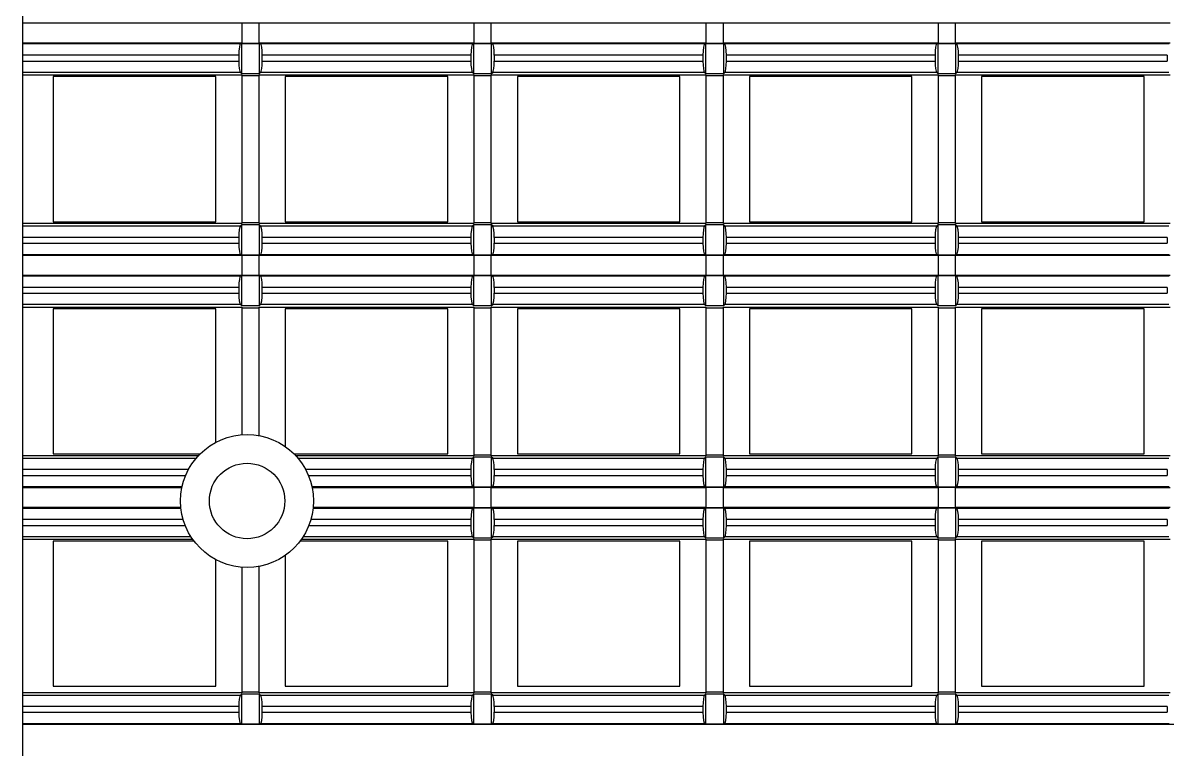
# Model space of a CAD drawing. Header units: inches. Extents: x 0 to 653, y 0 to 346.
# Drawn here: x 0 to 19.72, y 191.05 to 203.56 of the extents above; entities that cross this region are included whole.
import ezdxf

# ---------------------------------------------------------------- set-up
doc = ezdxf.new("R2010")
doc.units = ezdxf.units.IN
doc.header["$LTSCALE"] = 35.925693
doc.header["$MEASUREMENT"] = 0
doc.layers.get('0').update_dxf_attribs({"linetype": 'CONTINUOUS'})
doc.layers.add('2', color=7, linetype='CONTINUOUS')
doc.layers.add('71', color=7, linetype='CONTINUOUS')

msp = doc.modelspace()

# ---------------------------------------------------------------- linework, layer by layer
at = {"color": 7, "linetype": 'Continuous'}
msp.add_line((0, 0), (0, 346.127), dxfattribs=at)
at = {"color": 3, "linetype": 'Continuous'}
msp.add_circle((3.864, 195.322), 0.65, dxfattribs=at)
at = {"layer": '2', "color": 132, "linetype": 'Continuous', "true_color": 0x00cccc}
for p, q in [((0, 191.471), (0, 319.291)), ((0, 203.556), (3.773, 203.556)), ((3.773, 203.556), (3.773, 203.208)), ((4.073, 203.552), (3.773, 203.552)), ((4.073, 203.208), (4.073, 203.556)), ((4.073, 203.556), (7.773, 203.556)), ((7.773, 203.556), (7.773, 203.208)), ((8.073, 203.552), (7.773, 203.552)), ((8.073, 203.208), (8.073, 203.556)), ((8.073, 203.556), (11.773, 203.556)), ((11.773, 203.556), (11.773, 203.208)), ((12.073, 203.552), (11.773, 203.552)), ((12.073, 203.208), (12.073, 203.556)), ((12.073, 203.556), (15.773, 203.556)), ((15.773, 203.556), (15.773, 203.208)), ((16.073, 203.552), (15.773, 203.552)), ((16.073, 203.208), (16.073, 203.556)), ((16.073, 203.556), (19.773, 203.556)), ((3.773, 203.208), (0, 203.208)), ((0, 203.201), (3.755, 203.201)), ((3.773, 203.204), (3.755, 203.201)), ((3.773, 203.211), (4.073, 203.211)), ((3.773, 202.681), (3.773, 203.204)), ((3.773, 203.204), (4.073, 203.204)), ((7.773, 203.208), (4.073, 203.208)), ((4.073, 203.204), (4.073, 202.681)), ((4.092, 203.201), (4.073, 203.204)), ((4.092, 203.201), (7.755, 203.201)), ((7.773, 203.204), (7.755, 203.201)), ((7.773, 203.211), (8.073, 203.211)), ((7.773, 202.681), (7.773, 203.204)), ((7.773, 203.204), (8.073, 203.204)), ((11.773, 203.208), (8.073, 203.208)), ((8.073, 203.204), (8.073, 202.681)), ((8.092, 203.201), (8.073, 203.204)), ((8.092, 203.201), (11.755, 203.201)), ((11.773, 203.204), (11.755, 203.201)), ((11.773, 203.211), (12.073, 203.211)), ((11.773, 202.681), (11.773, 203.204)), ((11.773, 203.204), (12.073, 203.204)), ((15.773, 203.208), (12.073, 203.208)), ((12.073, 203.204), (12.073, 202.681)), ((12.092, 203.201), (12.073, 203.204)), ((12.092, 203.201), (15.755, 203.201)), ((15.773, 203.204), (15.755, 203.201)), ((15.773, 203.211), (16.073, 203.211)), ((15.773, 202.681), (15.773, 203.204)), ((15.773, 203.204), (16.073, 203.204)), ((19.773, 203.208), (16.073, 203.208)), ((16.073, 203.204), (16.073, 202.681)), ((16.092, 203.201), (16.073, 203.204)), ((16.092, 203.201), (19.755, 203.201)), ((3.721, 203.001), (0, 203.001)), ((3.721, 203.001), (3.721, 202.901)), ((4.126, 202.901), (4.126, 203.001)), ((7.721, 203.001), (4.126, 203.001)), ((7.721, 203.001), (7.721, 202.901)), ((8.126, 202.901), (8.126, 203.001)), ((11.721, 203.001), (8.126, 203.001)), ((11.721, 203.001), (11.721, 202.901)), ((12.126, 202.901), (12.126, 203.001)), ((15.721, 203.001), (12.126, 203.001)), ((15.721, 203.001), (15.721, 202.901)), ((16.126, 202.901), (16.126, 203.001)), ((19.721, 203.001), (16.126, 203.001)), ((19.721, 203.001), (19.721, 202.901)), ((0, 202.901), (3.721, 202.901)), ((4.126, 202.901), (7.721, 202.901)), ((8.126, 202.901), (11.721, 202.901)), ((12.126, 202.901), (15.721, 202.901)), ((16.126, 202.901), (19.721, 202.901)), ((3.75, 202.704), (0, 202.704)), ((0, 202.663), (3.773, 202.663)), ((0.523, 202.632), (0.523, 200.132)), ((3.323, 202.632), (0.523, 202.632)), ((3.323, 200.132), (3.323, 202.632)), ((3.75, 202.704), (3.773, 202.681)), ((4.073, 202.681), (3.773, 202.681)), ((3.773, 202.663), (3.773, 200.101)), ((4.073, 202.646), (3.773, 202.646)), ((4.073, 202.681), (4.097, 202.704)), ((4.073, 200.101), (4.073, 202.663)), ((4.073, 202.663), (7.773, 202.663)), ((7.75, 202.704), (4.097, 202.704)), ((4.523, 202.632), (4.523, 200.132)), ((7.323, 202.632), (4.523, 202.632)), ((7.323, 200.132), (7.323, 202.632)), ((7.75, 202.704), (7.773, 202.681)), ((8.073, 202.681), (7.773, 202.681)), ((7.773, 202.663), (7.773, 200.101)), ((8.073, 202.646), (7.773, 202.646)), ((8.073, 202.681), (8.097, 202.704)), ((8.073, 200.101), (8.073, 202.663)), ((8.073, 202.663), (11.773, 202.663)), ((11.75, 202.704), (8.097, 202.704)), ((8.523, 202.632), (8.523, 200.132)), ((11.323, 202.632), (8.523, 202.632)), ((11.323, 200.132), (11.323, 202.632)), ((11.75, 202.704), (11.773, 202.681)), ((12.073, 202.681), (11.773, 202.681)), ((11.773, 202.663), (11.773, 200.101)), ((12.073, 202.646), (11.773, 202.646)), ((12.073, 202.681), (12.097, 202.704)), ((12.073, 200.101), (12.073, 202.663)), ((12.073, 202.663), (15.773, 202.663)), ((15.75, 202.704), (12.097, 202.704)), ((12.523, 202.632), (12.523, 200.132)), ((15.323, 202.632), (12.523, 202.632)), ((15.323, 200.132), (15.323, 202.632)), ((15.75, 202.704), (15.773, 202.681)), ((16.073, 202.681), (15.773, 202.681)), ((15.773, 202.663), (15.773, 200.101)), ((16.073, 202.646), (15.773, 202.646)), ((16.073, 202.681), (16.096, 202.704)), ((16.073, 200.101), (16.073, 202.663)), ((16.073, 202.663), (19.773, 202.663)), ((19.75, 202.704), (16.096, 202.704)), ((16.523, 202.632), (16.523, 200.132)), ((19.323, 202.632), (16.523, 202.632)), ((19.323, 200.132), (19.323, 202.632)), ((3.773, 200.101), (0, 200.101)), ((0, 200.06), (3.75, 200.06)), ((0.523, 200.132), (3.323, 200.132)), ((3.773, 200.083), (3.75, 200.06)), ((3.773, 200.118), (4.073, 200.118)), ((3.773, 199.559), (3.773, 200.083)), ((3.773, 200.083), (4.073, 200.083)), ((7.773, 200.101), (4.073, 200.101)), ((4.073, 200.083), (4.073, 199.559)), ((4.097, 200.06), (4.073, 200.083)), ((4.097, 200.06), (7.75, 200.06)), ((4.523, 200.132), (7.323, 200.132)), ((7.773, 200.083), (7.75, 200.06)), ((7.773, 200.118), (8.073, 200.118)), ((7.773, 199.559), (7.773, 200.083)), ((7.773, 200.083), (8.073, 200.083)), ((11.773, 200.101), (8.073, 200.101)), ((8.073, 200.083), (8.073, 199.559)), ((8.097, 200.06), (8.073, 200.083)), ((8.097, 200.06), (11.75, 200.06)), ((8.523, 200.132), (11.323, 200.132)), ((11.773, 200.083), (11.75, 200.06)), ((11.773, 200.118), (12.073, 200.118)), ((11.773, 199.559), (11.773, 200.083)), ((11.773, 200.083), (12.073, 200.083)), ((15.773, 200.101), (12.073, 200.101)), ((12.073, 200.083), (12.073, 199.559)), ((12.097, 200.06), (12.073, 200.083)), ((12.097, 200.06), (15.75, 200.06)), ((12.523, 200.132), (15.323, 200.132)), ((15.773, 200.083), (15.75, 200.06)), ((15.773, 200.118), (16.073, 200.118)), ((15.773, 199.559), (15.773, 200.083)), ((15.773, 200.083), (16.073, 200.083)), ((19.773, 200.101), (16.073, 200.101)), ((16.073, 200.083), (16.073, 199.559)), ((16.096, 200.06), (16.073, 200.083)), ((16.096, 200.06), (19.75, 200.06)), ((16.523, 200.132), (19.323, 200.132)), ((3.721, 199.863), (0, 199.863)), ((3.721, 199.863), (3.721, 199.763)), ((4.126, 199.763), (4.126, 199.863)), ((7.721, 199.863), (4.126, 199.863)), ((7.721, 199.863), (7.721, 199.763)), ((8.126, 199.763), (8.126, 199.863)), ((11.721, 199.863), (8.126, 199.863)), ((11.721, 199.863), (11.721, 199.763)), ((12.126, 199.763), (12.126, 199.863)), ((15.721, 199.863), (12.126, 199.863)), ((15.721, 199.863), (15.721, 199.763)), ((16.126, 199.763), (16.126, 199.863)), ((19.721, 199.863), (16.126, 199.863)), ((19.721, 199.863), (19.721, 199.763)), ((0, 199.763), (3.721, 199.763)), ((4.126, 199.763), (7.721, 199.763)), ((8.126, 199.763), (11.721, 199.763)), ((12.126, 199.763), (15.721, 199.763)), ((16.126, 199.763), (19.721, 199.763)), ((3.755, 199.563), (0, 199.563)), ((0, 199.556), (3.773, 199.556)), ((3.755, 199.563), (3.773, 199.559)), ((4.073, 199.559), (3.773, 199.559)), ((3.773, 199.556), (3.773, 199.208)), ((4.073, 199.552), (3.773, 199.552)), ((4.073, 199.559), (4.092, 199.563)), ((4.073, 199.208), (4.073, 199.556)), ((4.073, 199.556), (7.773, 199.556)), ((7.755, 199.563), (4.092, 199.563)), ((7.755, 199.563), (7.773, 199.559)), ((8.073, 199.559), (7.773, 199.559)), ((7.773, 199.556), (7.773, 199.208)), ((8.073, 199.552), (7.773, 199.552)), ((8.073, 199.559), (8.092, 199.563)), ((8.073, 199.208), (8.073, 199.556)), ((8.073, 199.556), (11.773, 199.556)), ((11.755, 199.563), (8.092, 199.563)), ((11.755, 199.563), (11.773, 199.559)), ((12.073, 199.559), (11.773, 199.559)), ((11.773, 199.556), (11.773, 199.208)), ((12.073, 199.552), (11.773, 199.552)), ((12.073, 199.559), (12.092, 199.563)), ((12.073, 199.208), (12.073, 199.556)), ((12.073, 199.556), (15.773, 199.556)), ((15.755, 199.563), (12.092, 199.563)), ((15.755, 199.563), (15.773, 199.559)), ((16.073, 199.559), (15.773, 199.559)), ((15.773, 199.556), (15.773, 199.208)), ((16.073, 199.552), (15.773, 199.552)), ((16.073, 199.559), (16.092, 199.563)), ((16.073, 199.208), (16.073, 199.556)), ((16.073, 199.556), (19.773, 199.556)), ((19.755, 199.563), (16.092, 199.563)), ((3.773, 199.208), (0, 199.208)), ((0, 199.201), (3.755, 199.201)), ((3.773, 199.205), (3.755, 199.201)), ((3.773, 199.212), (4.073, 199.212)), ((3.773, 198.681), (3.773, 199.205)), ((3.773, 199.205), (4.073, 199.205)), ((7.773, 199.208), (4.073, 199.208)), ((4.073, 199.205), (4.073, 198.681)), ((4.092, 199.201), (4.073, 199.205)), ((4.092, 199.201), (7.755, 199.201)), ((7.773, 199.205), (7.755, 199.201)), ((7.773, 199.212), (8.073, 199.212)), ((7.773, 198.681), (7.773, 199.205)), ((7.773, 199.205), (8.073, 199.205)), ((11.773, 199.208), (8.073, 199.208)), ((8.073, 199.205), (8.073, 198.681)), ((8.092, 199.201), (8.073, 199.205)), ((8.092, 199.201), (11.755, 199.201)), ((11.773, 199.205), (11.755, 199.201)), ((11.773, 199.212), (12.073, 199.212)), ((11.773, 198.681), (11.773, 199.205)), ((11.773, 199.205), (12.073, 199.205)), ((15.773, 199.208), (12.073, 199.208)), ((12.073, 199.205), (12.073, 198.681)), ((12.092, 199.201), (12.073, 199.205)), ((12.092, 199.201), (15.755, 199.201)), ((15.773, 199.205), (15.755, 199.201)), ((15.773, 199.212), (16.073, 199.212)), ((15.773, 198.681), (15.773, 199.205)), ((15.773, 199.205), (16.073, 199.205)), ((19.773, 199.208), (16.073, 199.208)), ((16.073, 199.205), (16.073, 198.681)), ((16.092, 199.201), (16.073, 199.205)), ((16.092, 199.201), (19.755, 199.201)), ((3.721, 199.001), (0, 199.001)), ((3.721, 199.001), (3.721, 198.901)), ((4.126, 198.901), (4.126, 199.001)), ((7.721, 199.001), (4.126, 199.001)), ((7.721, 199.001), (7.721, 198.901)), ((8.126, 198.901), (8.126, 199.001)), ((11.721, 199.001), (8.126, 199.001)), ((11.721, 199.001), (11.721, 198.901)), ((12.126, 198.901), (12.126, 199.001)), ((15.721, 199.001), (12.126, 199.001)), ((15.721, 199.001), (15.721, 198.901)), ((16.126, 198.901), (16.126, 199.001)), ((19.721, 199.001), (16.126, 199.001)), ((19.721, 199.001), (19.721, 198.901)), ((0, 198.901), (3.721, 198.901)), ((4.126, 198.901), (7.721, 198.901)), ((8.126, 198.901), (11.721, 198.901)), ((12.126, 198.901), (15.721, 198.901)), ((16.126, 198.901), (19.721, 198.901)), ((3.75, 198.704), (0, 198.704)), ((0, 198.663), (3.773, 198.663)), ((0.523, 198.632), (0.523, 196.132)), ((3.323, 198.632), (0.523, 198.632)), ((3.323, 196.332), (3.323, 198.632)), ((3.75, 198.704), (3.773, 198.681)), ((4.073, 198.681), (3.773, 198.681)), ((3.773, 198.663), (3.773, 196.464)), ((4.073, 198.646), (3.773, 198.646)), ((4.073, 198.681), (4.097, 198.704)), ((4.073, 196.448), (4.073, 198.663)), ((4.073, 198.663), (7.773, 198.663)), ((7.75, 198.704), (4.097, 198.704)), ((4.523, 198.632), (4.523, 196.259)), ((7.323, 198.632), (4.523, 198.632)), ((7.323, 196.132), (7.323, 198.632)), ((7.75, 198.704), (7.773, 198.681)), ((8.073, 198.681), (7.773, 198.681)), ((7.773, 198.663), (7.773, 196.101)), ((8.073, 198.646), (7.773, 198.646)), ((8.073, 198.681), (8.097, 198.704)), ((8.073, 196.101), (8.073, 198.663)), ((8.073, 198.663), (11.773, 198.663)), ((11.75, 198.704), (8.097, 198.704)), ((8.523, 198.632), (8.523, 196.132)), ((11.323, 198.632), (8.523, 198.632)), ((11.323, 196.132), (11.323, 198.632)), ((11.75, 198.704), (11.773, 198.681)), ((12.073, 198.681), (11.773, 198.681)), ((11.773, 198.663), (11.773, 196.101)), ((12.073, 198.646), (11.773, 198.646)), ((12.073, 198.681), (12.097, 198.704)), ((12.073, 196.101), (12.073, 198.663)), ((12.073, 198.663), (15.773, 198.663)), ((15.75, 198.704), (12.097, 198.704)), ((12.523, 198.632), (12.523, 196.132)), ((15.323, 198.632), (12.523, 198.632)), ((15.323, 196.132), (15.323, 198.632)), ((15.75, 198.704), (15.773, 198.681)), ((16.073, 198.681), (15.773, 198.681)), ((15.773, 198.663), (15.773, 196.101)), ((16.073, 198.646), (15.773, 198.646)), ((16.073, 198.681), (16.096, 198.704)), ((16.073, 196.101), (16.073, 198.663)), ((16.073, 198.663), (19.773, 198.663)), ((19.75, 198.704), (16.096, 198.704)), ((16.523, 198.632), (16.523, 196.132)), ((19.323, 198.632), (16.523, 198.632)), ((19.323, 196.132), (19.323, 198.632)), ((3.023, 196.101), (0, 196.101)), ((0, 196.06), (2.987, 196.06)), ((0.523, 196.132), (3.053, 196.132)), ((4.674, 196.132), (7.323, 196.132)), ((7.773, 196.101), (4.704, 196.101)), ((4.74, 196.06), (7.75, 196.06)), ((7.773, 196.083), (7.75, 196.06)), ((7.773, 196.118), (8.073, 196.118)), ((7.773, 195.56), (7.773, 196.083)), ((7.773, 196.083), (8.073, 196.083)), ((11.773, 196.101), (8.073, 196.101)), ((8.073, 196.083), (8.073, 195.56)), ((8.097, 196.06), (8.073, 196.083)), ((8.097, 196.06), (11.75, 196.06)), ((8.523, 196.132), (11.323, 196.132)), ((11.773, 196.083), (11.75, 196.06)), ((11.773, 196.118), (12.073, 196.118)), ((11.773, 195.56), (11.773, 196.083)), ((11.773, 196.083), (12.073, 196.083)), ((15.773, 196.101), (12.073, 196.101)), ((12.073, 196.083), (12.073, 195.56)), ((12.097, 196.06), (12.073, 196.083)), ((12.097, 196.06), (15.75, 196.06)), ((12.523, 196.132), (15.323, 196.132)), ((15.773, 196.083), (15.75, 196.06)), ((15.773, 196.118), (16.073, 196.118)), ((15.773, 195.56), (15.773, 196.083)), ((15.773, 196.083), (16.073, 196.083)), ((19.773, 196.101), (16.073, 196.101)), ((16.073, 196.083), (16.073, 195.56)), ((16.096, 196.06), (16.073, 196.083)), ((16.096, 196.06), (19.75, 196.06)), ((16.523, 196.132), (19.323, 196.132)), ((2.854, 195.863), (0, 195.863)), ((7.721, 195.863), (4.873, 195.863)), ((7.721, 195.863), (7.721, 195.763)), ((8.126, 195.763), (8.126, 195.863)), ((11.721, 195.863), (8.126, 195.863)), ((11.721, 195.863), (11.721, 195.763)), ((12.126, 195.763), (12.126, 195.863)), ((15.721, 195.863), (12.126, 195.863)), ((15.721, 195.863), (15.721, 195.763)), ((16.126, 195.763), (16.126, 195.863)), ((19.721, 195.863), (16.126, 195.863)), ((19.721, 195.863), (19.721, 195.763)), ((0, 195.763), (2.806, 195.763)), ((4.921, 195.763), (7.721, 195.763)), ((8.126, 195.763), (11.721, 195.763)), ((12.126, 195.763), (15.721, 195.763)), ((16.126, 195.763), (19.721, 195.763)), ((2.744, 195.563), (0, 195.563)), ((0, 195.556), (2.742, 195.556)), ((7.755, 195.563), (4.983, 195.563)), ((4.985, 195.556), (7.773, 195.556)), ((7.755, 195.563), (7.773, 195.56)), ((8.073, 195.56), (7.773, 195.56)), ((7.773, 195.556), (7.773, 195.208)), ((8.073, 195.553), (7.773, 195.553)), ((8.073, 195.56), (8.092, 195.563)), ((8.073, 195.208), (8.073, 195.556)), ((8.073, 195.556), (11.773, 195.556)), ((11.755, 195.563), (8.092, 195.563)), ((11.755, 195.563), (11.773, 195.56)), ((12.073, 195.56), (11.773, 195.56)), ((11.773, 195.556), (11.773, 195.208)), ((12.073, 195.553), (11.773, 195.553)), ((12.073, 195.56), (12.092, 195.563)), ((12.073, 195.208), (12.073, 195.556)), ((12.073, 195.556), (15.773, 195.556)), ((15.755, 195.563), (12.092, 195.563)), ((15.755, 195.563), (15.773, 195.56)), ((16.073, 195.56), (15.773, 195.56)), ((15.773, 195.556), (15.773, 195.208)), ((16.073, 195.553), (15.773, 195.553)), ((16.073, 195.56), (16.092, 195.563)), ((16.073, 195.208), (16.073, 195.556)), ((16.073, 195.556), (19.773, 195.556)), ((19.755, 195.563), (16.092, 195.563)), ((2.724, 195.208), (0, 195.208)), ((0, 195.201), (2.725, 195.201)), ((7.773, 195.208), (5.003, 195.208)), ((5.003, 195.201), (7.755, 195.201)), ((7.773, 195.205), (7.755, 195.201)), ((7.773, 195.212), (8.073, 195.212)), ((7.773, 194.681), (7.773, 195.205)), ((7.773, 195.205), (8.073, 195.205)), ((11.773, 195.208), (8.073, 195.208)), ((8.073, 195.205), (8.073, 194.681)), ((8.092, 195.201), (8.073, 195.205)), ((8.092, 195.201), (11.755, 195.201)), ((11.773, 195.205), (11.755, 195.201)), ((11.773, 195.212), (12.073, 195.212)), ((11.773, 194.681), (11.773, 195.205)), ((11.773, 195.205), (12.073, 195.205)), ((15.773, 195.208), (12.073, 195.208)), ((12.073, 195.205), (12.073, 194.681)), ((12.092, 195.201), (12.073, 195.205)), ((12.092, 195.201), (15.755, 195.201)), ((15.773, 195.205), (15.755, 195.201)), ((15.773, 195.212), (16.073, 195.212)), ((15.773, 194.681), (15.773, 195.205)), ((15.773, 195.205), (16.073, 195.205)), ((19.773, 195.208), (16.073, 195.208)), ((16.073, 195.205), (16.073, 194.681)), ((16.092, 195.201), (16.073, 195.205)), ((16.092, 195.201), (19.755, 195.201)), ((2.764, 195.001), (0, 195.001)), ((0, 194.901), (2.798, 194.901)), ((4.929, 194.901), (7.721, 194.901)), ((7.721, 195.001), (4.963, 195.001)), ((7.721, 195.001), (7.721, 194.901)), ((8.126, 194.901), (8.126, 195.001)), ((11.721, 195.001), (8.126, 195.001)), ((8.126, 194.901), (11.721, 194.901)), ((11.721, 195.001), (11.721, 194.901)), ((12.126, 194.901), (12.126, 195.001)), ((15.721, 195.001), (12.126, 195.001)), ((12.126, 194.901), (15.721, 194.901)), ((15.721, 195.001), (15.721, 194.901)), ((16.126, 194.901), (16.126, 195.001)), ((19.721, 195.001), (16.126, 195.001)), ((16.126, 194.901), (19.721, 194.901)), ((19.721, 195.001), (19.721, 194.901)), ((2.899, 194.704), (0, 194.704)), ((0, 194.663), (2.927, 194.663)), ((4.8, 194.663), (7.773, 194.663)), ((7.75, 194.704), (4.828, 194.704)), ((7.75, 194.704), (7.773, 194.681)), ((8.073, 194.681), (7.773, 194.681)), ((7.773, 194.663), (7.773, 192.019)), ((8.073, 194.646), (7.773, 194.646)), ((8.073, 194.681), (8.097, 194.704)), ((8.073, 192.019), (8.073, 194.663)), ((8.073, 194.663), (11.773, 194.663)), ((11.75, 194.704), (8.097, 194.704)), ((11.75, 194.704), (11.773, 194.681)), ((12.073, 194.681), (11.773, 194.681)), ((11.773, 194.663), (11.773, 192.019)), ((12.073, 194.646), (11.773, 194.646)), ((12.073, 194.681), (12.097, 194.704)), ((12.073, 192.019), (12.073, 194.663)), ((12.073, 194.663), (15.773, 194.663)), ((15.75, 194.704), (12.097, 194.704)), ((15.75, 194.704), (15.773, 194.681)), ((16.073, 194.681), (15.773, 194.681)), ((15.773, 194.663), (15.773, 192.019)), ((16.073, 194.646), (15.773, 194.646)), ((16.073, 194.681), (16.096, 194.704)), ((16.073, 192.019), (16.073, 194.663)), ((16.073, 194.663), (19.773, 194.663)), ((19.75, 194.704), (16.096, 194.704)), ((0.523, 194.632), (0.523, 192.132)), ((2.949, 194.632), (0.523, 194.632)), ((7.323, 194.632), (4.778, 194.632)), ((7.323, 192.132), (7.323, 194.632)), ((8.523, 194.632), (8.523, 192.132)), ((11.323, 194.632), (8.523, 194.632)), ((11.323, 192.132), (11.323, 194.632)), ((12.523, 194.632), (12.523, 192.132)), ((15.323, 194.632), (12.523, 194.632)), ((15.323, 192.132), (15.323, 194.632)), ((16.523, 194.632), (16.523, 192.132)), ((19.323, 194.632), (16.523, 194.632)), ((19.323, 192.132), (19.323, 194.632)), ((3.323, 192.132), (3.323, 194.312)), ((4.523, 194.386), (4.523, 192.132)), ((3.773, 194.18), (3.773, 192.019)), ((4.073, 192.019), (4.073, 194.196)), ((0.523, 192.132), (3.323, 192.132)), ((4.523, 192.132), (7.323, 192.132)), ((8.523, 192.132), (11.323, 192.132)), ((12.523, 192.132), (15.323, 192.132)), ((16.523, 192.132), (19.323, 192.132)), ((3.773, 192.019), (0, 192.019)), ((0, 191.978), (3.75, 191.978)), ((3.773, 192.002), (3.75, 191.978)), ((3.773, 192.037), (4.073, 192.037)), ((3.773, 191.478), (3.773, 192.002)), ((3.773, 192.002), (4.073, 192.002)), ((7.773, 192.019), (4.073, 192.019)), ((4.073, 192.002), (4.073, 191.478)), ((4.097, 191.978), (4.073, 192.002)), ((4.097, 191.978), (7.75, 191.978)), ((7.773, 192.002), (7.75, 191.978)), ((7.773, 192.037), (8.073, 192.037)), ((7.773, 191.478), (7.773, 192.002)), ((7.773, 192.002), (8.073, 192.002)), ((11.773, 192.019), (8.073, 192.019)), ((8.073, 192.002), (8.073, 191.478)), ((8.097, 191.978), (8.073, 192.002)), ((8.097, 191.978), (11.75, 191.978)), ((11.773, 192.002), (11.75, 191.978)), ((11.773, 192.037), (12.073, 192.037)), ((11.773, 191.478), (11.773, 192.002)), ((11.773, 192.002), (12.073, 192.002)), ((15.773, 192.019), (12.073, 192.019)), ((12.073, 192.002), (12.073, 191.478)), ((12.097, 191.978), (12.073, 192.002)), ((12.097, 191.978), (15.75, 191.978)), ((15.773, 192.002), (15.75, 191.978)), ((15.773, 192.037), (16.073, 192.037)), ((15.773, 191.478), (15.773, 192.002)), ((15.773, 192.002), (16.073, 192.002)), ((19.773, 192.019), (16.073, 192.019)), ((16.073, 192.002), (16.073, 191.478)), ((16.096, 191.978), (16.073, 192.002)), ((16.096, 191.978), (19.75, 191.978)), ((3.721, 191.782), (0, 191.782)), ((3.721, 191.782), (3.721, 191.682)), ((4.126, 191.682), (4.126, 191.782)), ((7.721, 191.782), (4.126, 191.782)), ((7.721, 191.782), (7.721, 191.682)), ((8.126, 191.682), (8.126, 191.782)), ((11.721, 191.782), (8.126, 191.782)), ((11.721, 191.782), (11.721, 191.682)), ((12.126, 191.682), (12.126, 191.782)), ((15.721, 191.782), (12.126, 191.782)), ((15.721, 191.782), (15.721, 191.682)), ((16.126, 191.682), (16.126, 191.782)), ((19.721, 191.782), (16.126, 191.782)), ((19.721, 191.782), (19.721, 191.682)), ((0, 191.682), (3.721, 191.682)), ((4.126, 191.682), (7.721, 191.682)), ((8.126, 191.682), (11.721, 191.682)), ((12.126, 191.682), (15.721, 191.682)), ((16.126, 191.682), (19.721, 191.682)), ((3.755, 191.482), (0, 191.482)), ((0, 191.475), (127.845, 191.475)), ((127.845, 191.471), (0, 191.471)), ((3.755, 191.482), (3.773, 191.478)), ((4.073, 191.478), (3.773, 191.478)), ((4.073, 191.478), (4.092, 191.482)), ((7.755, 191.482), (4.092, 191.482)), ((7.755, 191.482), (7.773, 191.478)), ((8.073, 191.478), (7.773, 191.478)), ((8.073, 191.478), (8.092, 191.482)), ((11.755, 191.482), (8.092, 191.482)), ((11.755, 191.482), (11.773, 191.478)), ((12.073, 191.478), (11.773, 191.478)), ((12.073, 191.478), (12.092, 191.482)), ((15.755, 191.482), (12.092, 191.482)), ((15.755, 191.482), (15.773, 191.478)), ((16.073, 191.478), (15.773, 191.478)), ((16.073, 191.478), (16.092, 191.482)), ((19.755, 191.482), (16.092, 191.482))]:
    msp.add_line(p, q, dxfattribs=at)
for centre, start_param, end_param in [((3.756, 203.001), 0.034907, 1.570796), ((4.091, 203.001), -1.570796, -0.034907), ((7.756, 203.001), 0.034907, 1.570796), ((8.09, 203.001), -1.570796, -0.034907), ((11.756, 203.001), 0.034907, 1.570796), ((12.09, 203.001), -1.570796, -0.034907), ((15.756, 203.001), 0.034907, 1.570796), ((16.09, 203.001), -1.570796, -0.034907), ((3.756, 202.901), 1.570796, 2.96706), ((4.091, 202.901), -2.96706, -1.570796), ((7.756, 202.901), 1.570796, 2.96706), ((8.09, 202.901), -2.96706, -1.570796), ((11.756, 202.901), -4.712389, -3.316126), ((12.09, 202.901), -2.96706, -1.570796), ((15.756, 202.901), 1.570796, 2.96706), ((16.09, 202.901), -2.96706, -1.570796), ((3.756, 199.863), 0.174533, 1.570796), ((4.091, 199.863), -1.570796, -0.174533), ((7.756, 199.863), 0.174533, 1.570796), ((8.09, 199.863), -1.570796, -0.174533), ((11.756, 199.863), 0.174533, 1.570796), ((12.09, 199.863), -1.570796, -0.174533), ((15.756, 199.863), 0.174533, 1.570796), ((16.09, 199.863), -1.570796, -0.174533), ((3.756, 199.763), 1.570796, 3.106686), ((4.091, 199.763), -3.106686, -1.570796), ((7.756, 199.763), 1.570796, 3.106686), ((8.09, 199.763), -3.106686, -1.570796), ((11.756, 199.763), -4.712389, -3.176499), ((12.09, 199.763), -3.106686, -1.570796), ((15.756, 199.763), 1.570796, 3.106686), ((16.09, 199.763), -3.106686, -1.570796), ((3.756, 199.001), 0.034907, 1.570796), ((4.091, 199.001), -1.570796, -0.034907), ((7.756, 199.001), 0.034907, 1.570796), ((8.09, 199.001), -1.570796, -0.034907), ((11.756, 199.001), 0.034907, 1.570796), ((12.09, 199.001), -1.570796, -0.034907), ((15.756, 199.001), 0.034907, 1.570796), ((16.09, 199.001), -1.570796, -0.034907), ((3.756, 198.901), 1.570796, 2.96706), ((4.091, 198.901), -2.96706, -1.570796), ((7.756, 198.901), 1.570796, 2.96706), ((8.09, 198.901), -2.96706, -1.570796), ((11.756, 198.901), -4.712389, -3.316126), ((12.09, 198.901), -2.96706, -1.570796), ((15.756, 198.901), 1.570796, 2.96706), ((16.09, 198.901), -2.96706, -1.570796), ((7.756, 195.863), 0.174533, 1.570796), ((8.09, 195.863), -1.570796, -0.174533), ((11.756, 195.863), 0.174533, 1.570796), ((12.09, 195.863), -1.570796, -0.174533), ((15.756, 195.863), 0.174533, 1.570796), ((16.09, 195.863), -1.570796, -0.174533), ((7.756, 195.763), 1.570796, 3.106686), ((8.09, 195.763), -3.106686, -1.570796), ((11.756, 195.763), -4.712389, -3.176499), ((12.09, 195.763), -3.106686, -1.570796), ((15.756, 195.763), 1.570796, 3.106686), ((16.09, 195.763), -3.106686, -1.570796), ((7.756, 195.001), 0.034907, 1.570796), ((8.09, 195.001), -1.570796, -0.034907), ((11.756, 195.001), 0.034907, 1.570796), ((12.09, 195.001), -1.570796, -0.034907), ((15.756, 195.001), 0.034907, 1.570796), ((16.09, 195.001), -1.570796, -0.034907), ((7.756, 194.901), 1.570796, 2.96706), ((8.09, 194.901), -2.96706, -1.570796), ((11.756, 194.901), -4.712389, -3.316126), ((12.09, 194.901), -2.96706, -1.570796), ((15.756, 194.901), 1.570796, 2.96706), ((16.09, 194.901), -2.96706, -1.570796), ((3.756, 191.782), 0.174533, 1.570796), ((4.091, 191.782), -1.570796, -0.174533), ((7.756, 191.782), 0.174533, 1.570796), ((8.09, 191.782), -1.570796, -0.174533), ((11.756, 191.782), 0.174533, 1.570796), ((12.09, 191.782), -1.570796, -0.174533), ((15.756, 191.782), 0.174533, 1.570796), ((16.09, 191.782), -1.570796, -0.174533), ((3.756, 191.682), 1.570796, 3.106686), ((4.091, 191.682), -3.106686, -1.570796), ((7.756, 191.682), 1.570796, 3.106686), ((8.09, 191.682), -3.106686, -1.570796), ((11.756, 191.682), -4.712389, -3.176499), ((12.09, 191.682), -3.106686, -1.570796), ((15.756, 191.682), 1.570796, 3.106686), ((16.09, 191.682), -3.106686, -1.570796)]:
    msp.add_ellipse(centre, major_axis=(0, 0.2), ratio=0.176327, start_param=start_param, end_param=end_param, dxfattribs=at)
at = {"layer": '71', "color": 3, "linetype": 'Continuous'}
msp.add_circle((3.864, 195.322), 1.145, dxfattribs=at)

doc.saveas('drawing.dxf')
